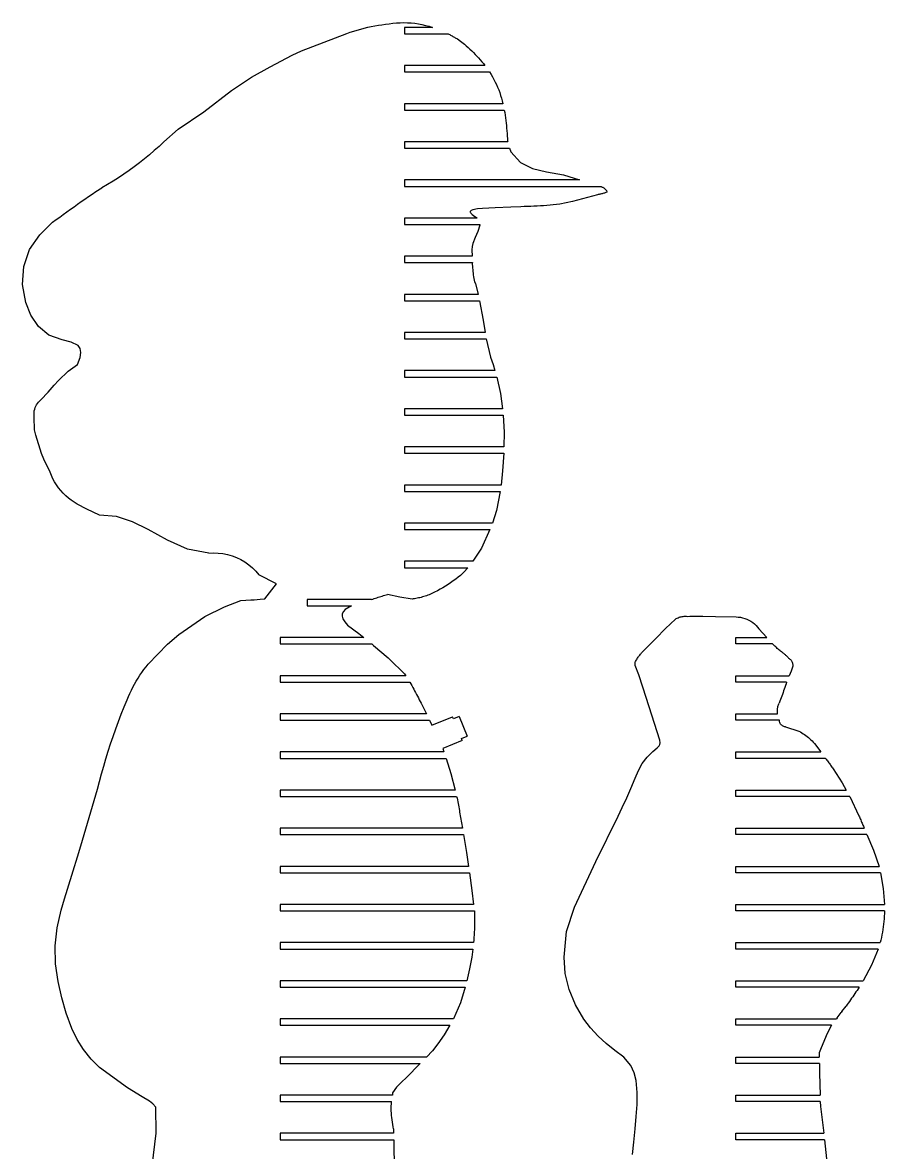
# Model space of a CAD drawing. Extents: x -170 to 170, y -270 to 270.
# Drawn here: x -11.1 to 39.7, y -233.5 to -166.8 of the extents above; entities that cross this region are included whole.
import ezdxf

# ---------------------------------------------------------------- set-up
doc = ezdxf.new("R2010")
doc.units = 0
doc.header["$MEASUREMENT"] = 0
doc.layers.get('0').update_dxf_attribs({"linetype": 'CONTINUOUS'})

msp = doc.modelspace()

# ---------------------------------------------------------------- linework, layer by layer
for p, q in [((8.219, -167.377), (8.422, -167.31)), ((8.422, -167.31), (8.627, -167.248)), ((8.627, -167.248), (8.833, -167.189)), ((8.833, -167.189), (9.04, -167.135)), ((9.04, -167.135), (9.248, -167.085)), ((9.248, -167.085), (9.457, -167.039)), ((9.457, -167.039), (9.667, -166.998)), ((9.667, -166.998), (9.878, -166.961)), ((9.878, -166.961), (10.09, -166.928)), ((10.09, -166.928), (10.302, -166.9)), ((10.302, -166.9), (10.514, -166.876)), ((10.514, -166.876), (10.729, -166.845)), ((10.729, -166.845), (10.944, -166.823)), ((10.944, -166.823), (11.16, -166.81)), ((11.16, -166.81), (11.376, -166.806)), ((11.376, -166.806), (11.592, -166.811)), ((11.419, -167.093), (11.419, -167.468)), ((13.074, -167.093), (11.419, -167.093)), ((11.592, -166.811), (11.808, -166.824)), ((11.808, -166.824), (12.023, -166.847)), ((12.023, -166.847), (12.237, -166.879)), ((12.237, -166.879), (12.449, -166.919)), ((12.449, -166.919), (12.66, -166.968)), ((12.66, -166.968), (12.868, -167.026)), ((12.868, -167.026), (13.074, -167.093)), ((5.335, -168.479), (8.017, -167.449)), ((8.017, -167.449), (8.219, -167.377)), ((11.419, -167.468), (13.991, -167.468)), ((13.991, -167.468), (14.037, -167.493)), ((14.037, -167.493), (14.083, -167.518)), ((14.083, -167.518), (14.129, -167.543)), ((14.129, -167.543), (14.175, -167.568)), ((14.175, -167.568), (14.221, -167.594)), ((14.221, -167.594), (14.266, -167.619)), ((14.266, -167.619), (14.312, -167.644)), ((14.312, -167.644), (14.358, -167.67)), ((14.358, -167.67), (14.403, -167.696)), ((14.403, -167.696), (14.449, -167.721)), ((14.449, -167.721), (14.495, -167.747)), ((14.495, -167.747), (14.54, -167.773)), ((14.54, -167.773), (14.718, -167.895)), ((14.718, -167.895), (14.95, -168.084)), ((4.786, -168.72), (5.335, -168.479)), ((14.95, -168.084), (15.061, -168.178)), ((15.061, -168.178), (15.171, -168.275)), ((15.171, -168.275), (15.279, -168.373)), ((15.279, -168.373), (15.385, -168.473)), ((15.385, -168.473), (15.489, -168.576)), ((15.489, -168.576), (15.592, -168.68)), ((3.497, -169.409), (4.786, -168.72)), ((15.592, -168.68), (15.692, -168.786)), ((15.692, -168.786), (15.791, -168.894)), ((15.791, -168.894), (15.887, -169.004)), ((15.887, -169.004), (15.982, -169.115)), ((15.982, -169.115), (16.074, -169.228)), ((16.074, -169.228), (16.164, -169.343)), ((2.39, -170.028), (3.497, -169.409)), ((16.164, -169.343), (11.419, -169.343)), ((11.419, -169.343), (11.419, -169.718)), ((11.419, -169.718), (16.44, -169.718)), ((16.44, -169.718), (16.529, -169.863)), ((16.529, -169.863), (16.614, -170.011)), ((1.216, -170.809), (2.39, -170.028)), ((16.614, -170.011), (16.694, -170.16)), ((16.694, -170.16), (16.771, -170.312)), ((16.771, -170.312), (16.843, -170.466)), ((16.843, -170.466), (16.911, -170.623)), ((16.911, -170.623), (16.975, -170.78)), ((-0.425, -172.076), (1.216, -170.809)), ((16.975, -170.78), (17.034, -170.94)), ((17.034, -170.94), (17.089, -171.101)), ((17.089, -171.101), (17.139, -171.264)), ((17.139, -171.264), (17.184, -171.428)), ((17.225, -171.593), (11.419, -171.593)), ((11.419, -171.593), (11.419, -171.968)), ((11.419, -171.968), (17.305, -171.968)), ((17.184, -171.428), (17.225, -171.593)), ((17.305, -171.968), (17.328, -172.12)), ((-1.935, -173.102), (-0.425, -172.076)), ((17.328, -172.12), (17.351, -172.273)), ((17.351, -172.273), (17.372, -172.426)), ((17.372, -172.426), (17.391, -172.579)), ((17.391, -172.579), (17.41, -172.732)), ((-2.78, -173.85), (-1.935, -173.102)), ((17.41, -172.732), (17.427, -172.885)), ((17.427, -172.885), (17.443, -173.038)), ((17.443, -173.038), (17.457, -173.192)), ((17.457, -173.192), (17.471, -173.345)), ((-2.78, -173.85), (-3.058, -174.107)), ((17.508, -173.843), (11.419, -173.843)), ((11.419, -173.843), (11.419, -174.218)), ((17.471, -173.345), (17.482, -173.499)), ((17.482, -173.499), (17.493, -173.653)), ((17.493, -173.653), (17.502, -173.807)), ((17.502, -173.807), (17.508, -173.843)), ((-3.63, -174.605), (-3.923, -174.846)), ((-3.342, -174.359), (-3.63, -174.605)), ((-3.058, -174.107), (-3.342, -174.359)), ((11.419, -174.218), (17.606, -174.218)), ((17.606, -174.218), (17.698, -174.425)), ((17.698, -174.425), (18.255, -175.063)), ((-4.523, -175.309), (-4.83, -175.531)), ((-4.221, -175.08), (-4.523, -175.309)), ((-3.923, -174.846), (-4.221, -175.08)), ((18.255, -175.063), (18.977, -175.423)), ((-5.457, -175.958), (-5.777, -176.161)), ((-5.141, -175.748), (-5.457, -175.958)), ((-4.83, -175.531), (-5.141, -175.748)), ((18.977, -175.423), (19.799, -175.62)), ((19.799, -175.62), (20.801, -175.798)), ((20.801, -175.798), (21.735, -176.093)), ((-6.788, -176.781), (-6.428, -176.55)), ((-6.1, -176.359), (-6.428, -176.55)), ((-5.777, -176.161), (-6.1, -176.359)), ((11.419, -176.093), (11.419, -176.468)), ((21.735, -176.093), (11.419, -176.093)), ((11.419, -176.468), (22.977, -176.468)), ((22.977, -176.468), (23.011, -176.48)), ((23.011, -176.48), (23.044, -176.493)), ((23.044, -176.493), (23.076, -176.508)), ((23.076, -176.508), (23.108, -176.525)), ((23.108, -176.525), (23.139, -176.543)), ((23.139, -176.543), (23.169, -176.562)), ((23.169, -176.562), (23.198, -176.583)), ((23.198, -176.583), (23.226, -176.606)), ((23.226, -176.606), (23.253, -176.629)), ((23.253, -176.629), (23.279, -176.654)), ((23.279, -176.654), (23.303, -176.68)), ((-7.65, -177.369), (-7.435, -177.22)), ((-7.435, -177.22), (-7.22, -177.073)), ((-7.22, -177.073), (-7.004, -176.927)), ((-7.004, -176.927), (-6.788, -176.781)), ((22.804, -176.959), (21.334, -177.36)), ((22.85, -176.952), (22.804, -176.959)), ((22.896, -176.944), (22.85, -176.952)), ((22.942, -176.935), (22.896, -176.944)), ((22.988, -176.926), (22.942, -176.935)), ((23.033, -176.915), (22.988, -176.926)), ((23.078, -176.903), (23.033, -176.915)), ((23.123, -176.891), (23.078, -176.903)), ((23.168, -176.878), (23.123, -176.891)), ((23.213, -176.863), (23.168, -176.878)), ((23.257, -176.848), (23.213, -176.863)), ((23.301, -176.832), (23.257, -176.848)), ((23.344, -176.815), (23.301, -176.832)), ((23.303, -176.68), (23.326, -176.707)), ((23.326, -176.707), (23.349, -176.788)), ((23.349, -176.804), (23.344, -176.815)), ((23.349, -176.788), (23.349, -176.804)), ((-8.713, -178.124), (-8.502, -177.971)), ((-8.502, -177.971), (-8.29, -177.819)), ((-8.29, -177.819), (-8.077, -177.668)), ((-8.077, -177.668), (-7.864, -177.518)), ((-7.864, -177.518), (-7.65, -177.369)), ((15.295, -177.96), (15.292, -177.971)), ((15.292, -177.971), (15.296, -177.985)), ((15.356, -177.899), (15.295, -177.96)), ((15.296, -177.985), (15.309, -178.007)), ((15.449, -177.851), (15.356, -177.899)), ((15.728, -177.789), (15.449, -177.851)), ((16.021, -177.768), (15.728, -177.789)), ((16.769, -177.739), (16.021, -177.768)), ((17.68, -177.694), (16.769, -177.739)), ((18.287, -177.67), (17.68, -177.694)), ((18.479, -177.665), (18.287, -177.67)), ((18.67, -177.66), (18.479, -177.665)), ((18.861, -177.653), (18.67, -177.66)), ((19.052, -177.644), (18.861, -177.653)), ((19.243, -177.634), (19.052, -177.644)), ((19.434, -177.623), (19.243, -177.634)), ((19.625, -177.611), (19.434, -177.623)), ((19.815, -177.597), (19.625, -177.611)), ((20.006, -177.581), (19.815, -177.597)), ((20.196, -177.565), (20.006, -177.581)), ((20.387, -177.547), (20.196, -177.565)), ((20.577, -177.527), (20.387, -177.547)), ((21.334, -177.36), (20.577, -177.527)), ((-10.098, -179.329), (-9.342, -178.589)), ((-9.342, -178.589), (-9.133, -178.433)), ((-9.133, -178.433), (-8.923, -178.278)), ((-8.923, -178.278), (-8.713, -178.124)), ((11.419, -178.343), (11.419, -178.718)), ((15.703, -178.343), (11.419, -178.343)), ((15.309, -178.007), (15.339, -178.048)), ((15.339, -178.048), (15.405, -178.127)), ((15.405, -178.127), (15.576, -178.24)), ((15.576, -178.24), (15.674, -178.314)), ((15.674, -178.314), (15.703, -178.343)), ((11.419, -178.718), (15.869, -178.718)), ((15.75, -179.127), (15.592, -179.478)), ((15.866, -178.763), (15.75, -179.127)), ((15.869, -178.718), (15.866, -178.763)), ((-10.696, -180.201), (-10.098, -179.329)), ((15.446, -179.832), (15.406, -180.019)), ((15.592, -179.478), (15.446, -179.832)), ((-11.037, -181.204), (-10.696, -180.201)), ((15.411, -180.593), (11.419, -180.593)), ((11.419, -180.593), (11.419, -180.968)), ((15.406, -180.019), (15.395, -180.214)), ((15.395, -180.214), (15.411, -180.593)), ((-11.109, -182.261), (-11.037, -181.204)), ((11.419, -180.968), (15.435, -180.968)), ((15.435, -180.968), (15.435, -180.974)), ((15.438, -181.077), (15.435, -180.974)), ((15.443, -181.181), (15.438, -181.077)), ((15.45, -181.285), (15.443, -181.181)), ((15.459, -181.388), (15.45, -181.285)), ((15.47, -181.492), (15.459, -181.388)), ((15.482, -181.595), (15.47, -181.492)), ((15.497, -181.698), (15.482, -181.595)), ((15.513, -181.8), (15.497, -181.698)), ((15.531, -181.903), (15.513, -181.8)), ((15.551, -182.004), (15.531, -181.903)), ((-10.923, -183.313), (-11.109, -182.261)), ((15.573, -182.106), (15.551, -182.004)), ((15.597, -182.207), (15.573, -182.106)), ((15.597, -182.207), (15.765, -182.843)), ((-10.617, -184.062), (-10.923, -183.313)), ((11.419, -182.843), (11.419, -183.218)), ((15.765, -182.843), (11.419, -182.843)), ((11.419, -183.218), (15.843, -183.218)), ((15.843, -183.218), (16.053, -184.363)), ((-10.17, -184.736), (-10.617, -184.062)), ((16.053, -184.363), (16.171, -185.093)), ((-9.557, -185.251), (-10.17, -184.736)), ((-8.766, -185.526), (-9.557, -185.251)), ((11.419, -185.093), (11.419, -185.468)), ((16.171, -185.093), (11.419, -185.093)), ((-8.236, -185.654), (-8.766, -185.526)), ((-7.834, -185.864), (-8.236, -185.654)), ((-7.716, -186.035), (-7.834, -185.864)), ((11.419, -185.468), (16.241, -185.468)), ((16.241, -185.468), (16.496, -186.538)), ((-7.866, -186.975), (-7.718, -186.576)), ((-7.718, -186.576), (-7.673, -186.268)), ((-7.673, -186.268), (-7.716, -186.035)), ((16.496, -186.538), (16.64, -186.979)), ((-8.423, -187.366), (-7.866, -186.975)), ((16.64, -186.979), (16.751, -187.343)), ((-9.244, -188.2), (-8.984, -187.92)), ((-8.984, -187.92), (-8.423, -187.366)), ((16.751, -187.343), (11.419, -187.343)), ((11.419, -187.343), (11.419, -187.718)), ((11.419, -187.718), (16.857, -187.718)), ((16.857, -187.718), (17.076, -188.699)), ((-10.03, -189.062), (-9.594, -188.614)), ((-9.594, -188.614), (-9.244, -188.2)), ((-10.282, -189.351), (-10.229, -189.271)), ((-10.229, -189.271), (-10.169, -189.195)), ((-10.169, -189.195), (-10.102, -189.126)), ((-10.102, -189.126), (-10.03, -189.062)), ((17.076, -188.699), (17.205, -189.593)), ((-10.435, -189.903), (-10.431, -189.806)), ((-10.431, -189.999), (-10.435, -189.903)), ((-10.431, -189.806), (-10.418, -189.711)), ((-10.418, -189.711), (-10.396, -189.617)), ((-10.396, -189.617), (-10.366, -189.525)), ((-10.366, -189.525), (-10.328, -189.436)), ((-10.328, -189.436), (-10.282, -189.351)), ((17.205, -189.593), (11.419, -189.593)), ((11.419, -189.593), (11.419, -189.968)), ((11.419, -189.968), (17.241, -189.968)), ((17.241, -189.968), (17.29, -190.963)), ((-10.418, -190.095), (-10.431, -189.999)), ((-10.401, -190.839), (-10.418, -190.095)), ((-10.336, -191.152), (-10.401, -190.839)), ((-9.996, -192.24), (-10.336, -191.152)), ((17.29, -190.963), (17.286, -191.843)), ((11.419, -191.843), (11.419, -192.218)), ((17.286, -191.843), (11.419, -191.843)), ((-9.859, -192.558), (-9.996, -192.24)), ((-9.483, -193.328), (-9.859, -192.558)), ((11.419, -192.218), (17.273, -192.218)), ((17.273, -192.218), (17.203, -193.254)), ((17.203, -193.254), (17.111, -194.093)), ((-9.407, -193.524), (-9.483, -193.328)), ((-9.319, -193.716), (-9.407, -193.524)), ((-9.22, -193.902), (-9.319, -193.716)), ((-9.109, -194.081), (-9.22, -193.902)), ((-8.988, -194.254), (-9.109, -194.081)), ((-8.856, -194.419), (-8.988, -194.254)), ((-8.715, -194.575), (-8.856, -194.419)), ((-8.565, -194.723), (-8.715, -194.575)), ((11.419, -194.093), (11.419, -194.468)), ((17.111, -194.093), (11.419, -194.093)), ((11.419, -194.468), (17.057, -194.468)), ((17.057, -194.468), (16.835, -195.589)), ((-8.406, -194.861), (-8.565, -194.723)), ((-8.238, -194.99), (-8.406, -194.861)), ((-8.064, -195.107), (-8.238, -194.99)), ((-7.882, -195.215), (-8.064, -195.107)), ((-7.315, -195.515), (-7.882, -195.215)), ((-6.582, -195.875), (-7.315, -195.515)), ((-5.575, -195.954), (-6.582, -195.875)), ((-4.626, -196.262), (-5.575, -195.954)), ((16.835, -195.589), (16.599, -196.343)), ((-3.71, -196.709), (-4.626, -196.262)), ((11.419, -196.343), (11.419, -196.718)), ((16.599, -196.343), (11.419, -196.343)), ((-2.56, -197.338), (-3.71, -196.709)), ((11.419, -196.718), (16.452, -196.718)), ((16.452, -196.718), (15.954, -197.809)), ((-1.383, -197.866), (-2.56, -197.338)), ((-0.133, -198.109), (-1.383, -197.866)), ((15.954, -197.809), (15.445, -198.593)), ((-0.133, -198.109), (0.146, -198.094)), ((0.146, -198.094), (0.427, -198.102)), ((0.427, -198.102), (0.705, -198.134)), ((0.705, -198.134), (0.98, -198.189)), ((0.98, -198.189), (1.249, -198.266)), ((1.249, -198.266), (1.511, -198.366)), ((1.511, -198.366), (1.763, -198.488)), ((1.763, -198.488), (2.005, -198.63)), ((2.005, -198.63), (2.234, -198.792)), ((15.445, -198.593), (11.419, -198.593)), ((11.419, -198.593), (11.419, -198.968)), ((2.234, -198.792), (2.448, -198.972)), ((2.448, -198.972), (2.647, -199.17)), ((2.647, -199.17), (2.828, -199.383)), ((11.419, -198.968), (15.145, -198.968)), ((14.915, -199.225), (14.725, -199.421)), ((15.145, -198.968), (14.915, -199.225)), ((3.866, -199.914), (2.828, -199.383)), ((3.17, -200.812), (3.866, -199.914)), ((13.985, -199.956), (13.831, -200.054)), ((14.138, -199.856), (13.985, -199.956)), ((14.288, -199.752), (14.138, -199.856)), ((14.436, -199.645), (14.288, -199.752)), ((14.581, -199.535), (14.436, -199.645)), ((14.725, -199.421), (14.581, -199.535)), ((10.024, -200.665), (10.103, -200.64)), ((10.103, -200.64), (10.181, -200.616)), ((10.181, -200.616), (10.26, -200.592)), ((10.26, -200.592), (10.339, -200.568)), ((10.339, -200.568), (10.417, -200.545)), ((11.14, -200.701), (10.417, -200.545)), ((12.636, -200.65), (12.559, -200.675)), ((12.713, -200.624), (12.636, -200.65)), ((12.788, -200.597), (12.713, -200.624)), ((12.864, -200.568), (12.788, -200.597)), ((13.029, -200.491), (12.864, -200.568)), ((13.193, -200.41), (13.029, -200.491)), ((13.355, -200.326), (13.193, -200.41)), ((13.516, -200.239), (13.355, -200.326)), ((13.674, -200.148), (13.516, -200.239)), ((13.831, -200.054), (13.674, -200.148)), ((-0.364, -201.849), (0.805, -201.28)), ((0.805, -201.28), (1.76, -200.913)), ((1.76, -200.913), (2.351, -200.871)), ((2.351, -200.871), (2.556, -200.857)), ((2.556, -200.857), (2.897, -200.832)), ((2.897, -200.832), (3.17, -200.812)), ((5.667, -200.843), (5.667, -201.218)), ((9.477, -200.843), (5.667, -200.843)), ((5.667, -201.218), (8.288, -201.218)), ((8.288, -201.218), (7.921, -201.434)), ((9.477, -200.843), (9.555, -200.817)), ((9.555, -200.817), (9.633, -200.791)), ((9.633, -200.791), (9.711, -200.765)), ((9.711, -200.765), (9.789, -200.74)), ((9.789, -200.74), (9.868, -200.714)), ((9.868, -200.714), (9.946, -200.689)), ((9.946, -200.689), (10.024, -200.665)), ((11.871, -200.817), (11.14, -200.701)), ((11.929, -200.811), (11.871, -200.817)), ((12.009, -200.799), (11.929, -200.811)), ((12.089, -200.786), (12.009, -200.799)), ((12.168, -200.772), (12.089, -200.786)), ((12.247, -200.756), (12.168, -200.772)), ((12.326, -200.738), (12.247, -200.756)), ((12.404, -200.718), (12.326, -200.738)), ((12.482, -200.697), (12.404, -200.718)), ((12.559, -200.675), (12.482, -200.697)), ((-1.903, -202.908), (-0.364, -201.849)), ((7.749, -201.687), (7.737, -201.827)), ((7.737, -201.827), (7.783, -201.994)), ((7.81, -201.557), (7.749, -201.687)), ((7.921, -201.434), (7.81, -201.557)), ((27.397, -202.009), (27.449, -201.976)), ((27.449, -201.976), (27.503, -201.946)), ((27.503, -201.946), (27.558, -201.919)), ((27.558, -201.919), (27.615, -201.896)), ((27.615, -201.896), (27.673, -201.876)), ((27.673, -201.876), (27.732, -201.86)), ((27.732, -201.86), (27.792, -201.848)), ((27.792, -201.848), (27.853, -201.839)), ((27.853, -201.839), (27.914, -201.833)), ((27.914, -201.833), (27.975, -201.832)), ((27.975, -201.832), (28.037, -201.834)), ((28.037, -201.834), (28.098, -201.84)), ((28.098, -201.84), (28.248, -201.836)), ((28.248, -201.836), (29.007, -201.837)), ((29.007, -201.837), (29.766, -201.84)), ((29.766, -201.84), (30.972, -201.872)), ((30.972, -201.872), (31.104, -201.879)), ((31.104, -201.879), (31.235, -201.896)), ((31.235, -201.896), (31.364, -201.923)), ((31.364, -201.923), (31.491, -201.961)), ((31.491, -201.961), (31.614, -202.008)), ((7.783, -201.994), (7.892, -202.171)), ((7.892, -202.171), (8.064, -202.359)), ((8.064, -202.359), (8.715, -202.846)), ((26.245, -203.144), (26.812, -202.566)), ((26.812, -202.566), (27.397, -202.009)), ((31.614, -202.008), (31.733, -202.065)), ((31.733, -202.065), (31.848, -202.131)), ((31.848, -202.131), (31.957, -202.205)), ((31.957, -202.205), (32.06, -202.288)), ((32.06, -202.288), (32.156, -202.379)), ((32.156, -202.379), (32.245, -202.477)), ((32.245, -202.477), (32.326, -202.581)), ((32.326, -202.581), (32.787, -203.093)), ((-2.571, -203.481), (-1.903, -202.908)), ((4.093, -203.093), (4.093, -203.468)), ((9.026, -203.093), (4.093, -203.093)), ((8.715, -202.846), (9.026, -203.093)), ((25.406, -203.995), (26.176, -203.209)), ((26.176, -203.209), (26.245, -203.144)), ((30.968, -203.468), (30.968, -203.093)), ((30.968, -203.093), (32.787, -203.093)), ((-3.699, -204.662), (-2.571, -203.481)), ((4.093, -203.468), (9.488, -203.468)), ((9.488, -203.468), (9.591, -203.552)), ((9.591, -203.552), (10.46, -204.295)), ((33.133, -203.468), (30.968, -203.468)), ((33.177, -203.513), (33.133, -203.468)), ((33.222, -203.557), (33.177, -203.513)), ((33.267, -203.601), (33.222, -203.557)), ((33.313, -203.643), (33.267, -203.601)), ((33.36, -203.686), (33.313, -203.643)), ((33.407, -203.727), (33.36, -203.686)), ((33.455, -203.768), (33.407, -203.727)), ((33.503, -203.808), (33.455, -203.768)), ((33.552, -203.848), (33.503, -203.808)), ((33.601, -203.886), (33.552, -203.848)), ((33.651, -203.924), (33.601, -203.886)), ((33.702, -203.962), (33.651, -203.924)), ((33.702, -203.962), (33.736, -203.987)), ((33.736, -203.987), (33.769, -204.013)), ((10.46, -204.295), (10.533, -204.359)), ((10.533, -204.359), (11.413, -205.238)), ((25.014, -204.637), (25.027, -204.545)), ((25.021, -204.739), (25.014, -204.637)), ((25.027, -204.545), (25.053, -204.496)), ((25.053, -204.496), (25.08, -204.447)), ((25.08, -204.447), (25.108, -204.398)), ((25.108, -204.398), (25.137, -204.351)), ((25.137, -204.351), (25.167, -204.304)), ((25.167, -204.304), (25.198, -204.257)), ((25.198, -204.257), (25.23, -204.212)), ((25.23, -204.212), (25.263, -204.167)), ((25.263, -204.167), (25.298, -204.123)), ((25.298, -204.123), (25.333, -204.079)), ((25.333, -204.079), (25.369, -204.036)), ((25.369, -204.036), (25.406, -203.995)), ((33.769, -204.013), (33.802, -204.039)), ((33.802, -204.039), (33.835, -204.066)), ((33.835, -204.066), (33.867, -204.094)), ((33.867, -204.094), (33.898, -204.122)), ((33.898, -204.122), (33.929, -204.15)), ((33.929, -204.15), (33.96, -204.179)), ((33.96, -204.179), (33.99, -204.209)), ((33.99, -204.209), (34.02, -204.239)), ((34.02, -204.239), (34.049, -204.27)), ((34.049, -204.27), (34.078, -204.3)), ((34.078, -204.3), (34.117, -204.327)), ((34.117, -204.327), (34.153, -204.357)), ((34.153, -204.357), (34.186, -204.39)), ((34.186, -204.39), (34.217, -204.427)), ((34.217, -204.427), (34.244, -204.465)), ((34.244, -204.465), (34.267, -204.506)), ((34.267, -204.506), (34.286, -204.549)), ((34.286, -204.549), (34.302, -204.594)), ((34.302, -204.594), (34.313, -204.639)), ((34.313, -204.639), (34.32, -204.686)), ((-4.298, -205.486), (-4.187, -205.314)), ((-4.187, -205.314), (-4.072, -205.147)), ((-4.072, -205.147), (-3.952, -204.982)), ((-3.952, -204.982), (-3.827, -204.82)), ((-3.827, -204.82), (-3.699, -204.662)), ((11.413, -205.238), (11.495, -205.343)), ((25.235, -205.283), (25.021, -204.739)), ((25.475, -206.026), (25.235, -205.283)), ((34.222, -205.065), (34.099, -205.343)), ((34.322, -204.78), (34.222, -205.065)), ((34.32, -204.686), (34.324, -204.733)), ((34.324, -204.733), (34.322, -204.78)), ((-4.602, -206.016), (-4.505, -205.837)), ((-4.505, -205.837), (-4.404, -205.66)), ((-4.404, -205.66), (-4.298, -205.486)), ((4.093, -205.343), (4.093, -205.718)), ((11.495, -205.343), (4.093, -205.343)), ((4.093, -205.718), (11.74, -205.718)), ((11.74, -205.718), (11.796, -205.822)), ((11.796, -205.822), (11.851, -205.925)), ((11.851, -205.925), (11.907, -206.029)), ((30.968, -205.718), (30.968, -205.343)), ((30.968, -205.343), (34.099, -205.343)), ((33.96, -205.718), (30.968, -205.718)), ((33.889, -205.925), (33.854, -206.029)), ((33.925, -205.822), (33.889, -205.925)), ((33.96, -205.718), (33.925, -205.822)), ((-4.937, -206.759), (-4.861, -206.57)), ((-4.861, -206.57), (-4.779, -206.383)), ((-4.779, -206.383), (-4.693, -206.198)), ((-4.693, -206.198), (-4.602, -206.016)), ((11.907, -206.029), (11.962, -206.133)), ((11.962, -206.133), (12.017, -206.237)), ((12.017, -206.237), (12.072, -206.342)), ((12.072, -206.342), (12.126, -206.446)), ((12.126, -206.446), (12.18, -206.551)), ((12.18, -206.551), (12.234, -206.656)), ((12.234, -206.656), (12.288, -206.761)), ((25.856, -207.184), (25.475, -206.026)), ((33.636, -206.648), (33.599, -206.751)), ((33.673, -206.545), (33.636, -206.648)), ((33.709, -206.442), (33.673, -206.545)), ((33.746, -206.339), (33.709, -206.442)), ((33.782, -206.235), (33.746, -206.339)), ((33.818, -206.132), (33.782, -206.235)), ((33.854, -206.029), (33.818, -206.132)), ((-5.286, -207.617), (-5.114, -207.187)), ((-5.114, -207.187), (-4.937, -206.759)), ((12.288, -206.761), (12.341, -206.866)), ((12.341, -206.866), (12.394, -206.971)), ((12.394, -206.971), (12.711, -207.593)), ((26.326, -208.662), (25.856, -207.184)), ((33.41, -207.376), (33.414, -207.321)), ((33.414, -207.321), (33.42, -207.267)), ((33.42, -207.267), (33.43, -207.213)), ((33.43, -207.213), (33.443, -207.16)), ((33.443, -207.16), (33.459, -207.107)), ((33.459, -207.107), (33.478, -207.056)), ((33.478, -207.056), (33.5, -207.006)), ((33.5, -207.006), (33.525, -206.957)), ((33.562, -206.854), (33.525, -206.957)), ((33.599, -206.751), (33.562, -206.854)), ((-5.452, -208.049), (-5.286, -207.617)), ((4.093, -207.593), (4.093, -207.968)), ((12.711, -207.593), (4.093, -207.593)), ((4.093, -207.968), (12.892, -207.968)), ((12.892, -207.968), (13.034, -208.264)), ((13.034, -208.264), (14.248, -207.768)), ((14.301, -207.896), (14.248, -207.768)), ((14.648, -207.754), (14.301, -207.896)), ((14.648, -207.754), (15.117, -208.904)), ((30.968, -207.968), (30.968, -207.593)), ((30.968, -207.593), (33.429, -207.593)), ((33.536, -207.968), (30.968, -207.968)), ((33.41, -207.43), (33.41, -207.376)), ((33.413, -207.485), (33.41, -207.43)), ((33.42, -207.539), (33.413, -207.485)), ((33.429, -207.593), (33.42, -207.539)), ((33.537, -208.017), (33.536, -207.968)), ((-5.767, -208.92), (-5.613, -208.484)), ((-5.613, -208.484), (-5.452, -208.049)), ((33.544, -208.065), (33.537, -208.017)), ((33.558, -208.111), (33.544, -208.065)), ((33.577, -208.156), (33.558, -208.111)), ((33.603, -208.197), (33.577, -208.156)), ((33.633, -208.235), (33.603, -208.197)), ((33.668, -208.269), (33.633, -208.235)), ((33.707, -208.298), (33.668, -208.269)), ((33.749, -208.321), (33.707, -208.298)), ((33.795, -208.339), (33.749, -208.321)), ((33.842, -208.351), (33.795, -208.339)), ((33.89, -208.357), (33.842, -208.351)), ((33.89, -208.357), (34.684, -208.617)), ((34.684, -208.617), (34.769, -208.663)), ((-5.916, -209.359), (-5.767, -208.92)), ((14.822, -209.173), (13.673, -209.642)), ((14.77, -209.045), (15.117, -208.904)), ((14.822, -209.173), (14.77, -209.045)), ((26.481, -209.144), (26.326, -208.662)), ((26.479, -209.397), (26.496, -209.312)), ((26.496, -209.312), (26.481, -209.144)), ((34.769, -208.663), (34.854, -208.712)), ((34.854, -208.712), (34.936, -208.763)), ((34.936, -208.763), (35.017, -208.817)), ((35.017, -208.817), (35.096, -208.873)), ((35.096, -208.873), (35.174, -208.932)), ((35.174, -208.932), (35.249, -208.994)), ((35.249, -208.994), (35.323, -209.057)), ((35.323, -209.057), (35.394, -209.123)), ((35.394, -209.123), (35.463, -209.192)), ((35.463, -209.192), (35.53, -209.262)), ((35.53, -209.262), (35.595, -209.335)), ((-6.195, -210.242), (-6.058, -209.799)), ((-6.058, -209.799), (-5.916, -209.359)), ((4.093, -209.843), (4.093, -210.218)), ((13.744, -209.843), (4.093, -209.843)), ((13.673, -209.642), (13.744, -209.843)), ((25.726, -210.144), (26.072, -209.811)), ((26.072, -209.811), (26.326, -209.59)), ((26.326, -209.59), (26.444, -209.471)), ((26.444, -209.471), (26.479, -209.397)), ((30.968, -210.218), (30.968, -209.843)), ((30.968, -209.843), (35.985, -209.843)), ((35.595, -209.335), (35.985, -209.843)), ((-6.326, -210.686), (-6.195, -210.242)), ((4.093, -210.218), (13.874, -210.218)), ((13.874, -210.218), (14.158, -211.119)), ((25.223, -210.932), (25.438, -210.527)), ((25.438, -210.527), (25.726, -210.144)), ((36.258, -210.218), (30.968, -210.218)), ((36.258, -210.218), (36.296, -210.269)), ((36.296, -210.269), (36.333, -210.32)), ((36.333, -210.32), (36.37, -210.371)), ((36.37, -210.371), (36.407, -210.422)), ((36.407, -210.422), (36.444, -210.473)), ((36.444, -210.473), (36.48, -210.525)), ((36.48, -210.525), (36.517, -210.576)), ((36.517, -210.576), (36.554, -210.627)), ((36.554, -210.627), (36.59, -210.679)), ((-6.57, -211.58), (-6.451, -211.132)), ((-6.451, -211.132), (-6.326, -210.686)), ((14.158, -211.119), (14.41, -212.093)), ((25.021, -211.391), (25.223, -210.932)), ((36.59, -210.679), (36.627, -210.73)), ((36.627, -210.73), (36.663, -210.782)), ((36.663, -210.782), (36.699, -210.833)), ((36.699, -210.833), (37.231, -211.661)), ((-6.683, -212.029), (-6.57, -211.58)), ((24.765, -212.004), (25.021, -211.391)), ((37.231, -211.661), (37.477, -212.093)), ((-7.567, -215.049), (-6.683, -212.029)), ((4.093, -212.093), (4.093, -212.468)), ((14.41, -212.093), (4.093, -212.093)), ((4.093, -212.468), (14.494, -212.468)), ((14.494, -212.468), (14.515, -212.571)), ((14.515, -212.571), (14.535, -212.673)), ((24.265, -213.113), (24.525, -212.549)), ((24.525, -212.549), (24.765, -212.004)), ((30.968, -212.093), (37.477, -212.093)), ((30.968, -212.468), (30.968, -212.093)), ((37.683, -212.468), (30.968, -212.468)), ((37.683, -212.468), (38.224, -213.611)), ((14.535, -212.673), (14.556, -212.776)), ((14.556, -212.776), (14.576, -212.879)), ((14.576, -212.879), (14.595, -212.982)), ((14.595, -212.982), (14.615, -213.085)), ((14.615, -213.085), (14.634, -213.188)), ((14.634, -213.188), (14.653, -213.291)), ((14.653, -213.291), (14.671, -213.394)), ((24.017, -213.631), (24.265, -213.113)), ((14.671, -213.394), (14.689, -213.498)), ((14.689, -213.498), (14.707, -213.601)), ((14.707, -213.601), (14.725, -213.704)), ((14.725, -213.704), (14.838, -214.343)), ((22.707, -216.314), (24.017, -213.631)), ((38.224, -213.611), (38.251, -213.672)), ((38.251, -213.672), (38.277, -213.732)), ((38.277, -213.732), (38.303, -213.793)), ((38.303, -213.793), (38.33, -213.854)), ((38.33, -213.854), (38.355, -213.915)), ((38.355, -213.915), (38.381, -213.976)), ((38.381, -213.976), (38.407, -214.037)), ((4.093, -214.343), (4.093, -214.718)), ((14.838, -214.343), (4.093, -214.343)), ((30.968, -214.718), (30.968, -214.343)), ((30.968, -214.343), (38.533, -214.343)), ((38.407, -214.037), (38.432, -214.098)), ((38.432, -214.098), (38.458, -214.159)), ((38.458, -214.159), (38.483, -214.22)), ((38.483, -214.22), (38.508, -214.282)), ((38.508, -214.282), (38.533, -214.343)), ((-7.792, -215.766), (-7.567, -215.049)), ((4.093, -214.718), (14.902, -214.718)), ((14.902, -214.718), (15.072, -215.767)), ((38.689, -214.718), (30.968, -214.718)), ((38.689, -214.718), (39.09, -215.632)), ((-8.207, -217.107), (-7.792, -215.766)), ((15.072, -215.767), (15.197, -216.593)), ((39.09, -215.632), (39.412, -216.593)), ((15.197, -216.593), (4.093, -216.593)), ((4.093, -216.593), (4.093, -216.968)), ((21.444, -219.008), (22.707, -216.314)), ((30.968, -216.593), (39.412, -216.593)), ((30.968, -216.968), (30.968, -216.593)), ((-8.642, -218.5), (-8.207, -217.107)), ((4.093, -216.968), (15.251, -216.968)), ((15.251, -216.968), (15.392, -218.017)), ((39.501, -216.968), (30.968, -216.968)), ((39.501, -216.968), (39.654, -217.898)), ((39.654, -217.898), (39.724, -218.843)), ((-8.838, -219.168), (-8.642, -218.5)), ((15.392, -218.017), (15.494, -218.843)), ((-9.08, -220.219), (-8.838, -219.168)), ((4.093, -218.843), (4.093, -219.218)), ((15.494, -218.843), (4.093, -218.843)), ((4.093, -219.218), (15.537, -219.218)), ((15.537, -219.218), (15.538, -219.222)), ((15.538, -219.222), (15.542, -219.378)), ((20.98, -220.442), (21.444, -219.008)), ((30.968, -219.218), (30.968, -218.843)), ((30.968, -218.843), (39.724, -218.843)), ((39.725, -219.218), (30.968, -219.218)), ((39.725, -219.218), (39.722, -219.376)), ((15.542, -219.378), (15.545, -219.534)), ((15.545, -219.534), (15.547, -219.69)), ((15.547, -219.846), (15.545, -220.002)), ((15.547, -219.69), (15.547, -219.846)), ((39.692, -219.849), (39.676, -220.006)), ((39.705, -219.692), (39.692, -219.849)), ((39.715, -219.534), (39.705, -219.692)), ((39.722, -219.376), (39.715, -219.534)), ((-9.193, -221.278), (-9.08, -220.219)), ((15.523, -220.626), (15.513, -220.782)), ((15.531, -220.47), (15.523, -220.626)), ((15.537, -220.314), (15.531, -220.47)), ((15.542, -220.158), (15.537, -220.314)), ((15.545, -220.002), (15.542, -220.158)), ((20.83, -221.941), (20.98, -220.442)), ((39.58, -220.631), (39.548, -220.786)), ((39.608, -220.475), (39.58, -220.631)), ((39.634, -220.319), (39.608, -220.475)), ((39.656, -220.163), (39.634, -220.319)), ((39.676, -220.006), (39.656, -220.163)), ((-9.162, -222.337), (-9.193, -221.278)), ((15.49, -221.093), (4.093, -221.093)), ((4.093, -221.093), (4.093, -221.468)), ((15.502, -220.937), (15.49, -221.093)), ((15.513, -220.782), (15.502, -220.937)), ((30.968, -221.093), (39.475, -221.093)), ((30.968, -221.468), (30.968, -221.093)), ((39.513, -220.94), (39.475, -221.093)), ((39.548, -220.786), (39.513, -220.94)), ((4.093, -221.468), (15.449, -221.468)), ((15.382, -221.951), (15.251, -222.644)), ((15.449, -221.468), (15.382, -221.951)), ((20.904, -222.914), (20.83, -221.941)), ((39.364, -221.468), (30.968, -221.468)), ((39.364, -221.468), (38.967, -222.425)), ((-9.016, -223.394), (-9.162, -222.337)), ((15.251, -222.644), (15.091, -223.343)), ((38.967, -222.425), (38.469, -223.343)), ((21.129, -223.864), (20.904, -222.914)), ((-8.798, -224.346), (-9.016, -223.394)), ((15.091, -223.343), (4.093, -223.343)), ((4.093, -223.343), (4.093, -223.718)), ((4.093, -223.718), (15.001, -223.718)), ((15.001, -223.718), (14.723, -224.649)), ((21.504, -224.766), (21.129, -223.864)), ((30.968, -223.343), (38.469, -223.343)), ((30.968, -223.718), (30.968, -223.343)), ((38.24, -223.718), (30.968, -223.718)), ((38.114, -223.908), (38.05, -224.002)), ((38.177, -223.813), (38.114, -223.908)), ((38.24, -223.718), (38.177, -223.813)), ((-8.544, -225.251), (-8.798, -224.346)), ((14.723, -224.649), (14.302, -225.593)), ((37.661, -224.564), (37.595, -224.657)), ((37.727, -224.471), (37.661, -224.564)), ((37.792, -224.378), (37.727, -224.471)), ((37.857, -224.284), (37.792, -224.378)), ((37.922, -224.191), (37.857, -224.284)), ((37.986, -224.097), (37.922, -224.191)), ((38.05, -224.002), (37.986, -224.097)), ((-8.209, -226.149), (-8.544, -225.251)), ((22.003, -225.605), (21.504, -224.766)), ((36.939, -225.531), (37.177, -225.218)), ((37.224, -225.155), (37.177, -225.218)), ((37.224, -225.155), (37.462, -224.842)), ((37.529, -224.75), (37.462, -224.842)), ((37.595, -224.657), (37.529, -224.75)), ((14.302, -225.593), (4.093, -225.593)), ((4.093, -225.593), (4.093, -225.968)), ((4.093, -225.968), (14.094, -225.968)), ((14.094, -225.968), (13.749, -226.529)), ((22.397, -226.126), (22.003, -225.605)), ((30.968, -225.968), (30.968, -225.593)), ((30.968, -225.593), (36.891, -225.593)), ((36.61, -225.968), (30.968, -225.968)), ((36.61, -225.968), (36.356, -226.453)), ((36.939, -225.531), (36.891, -225.593)), ((-7.885, -226.811), (-8.209, -226.149)), ((13.749, -226.529), (13.38, -227.066)), ((22.833, -226.616), (22.397, -226.126)), ((23.307, -227.052), (22.833, -226.616)), ((36.356, -226.453), (35.989, -227.308)), ((-7.515, -227.404), (-7.885, -226.811)), ((13.38, -227.066), (13.073, -227.484)), ((23.833, -227.45), (23.307, -227.052)), ((35.989, -227.308), (35.874, -227.602)), ((-7.07, -227.959), (-7.515, -227.404)), ((-6.564, -228.465), (-7.07, -227.959)), ((12.719, -227.843), (4.093, -227.843)), ((4.093, -227.843), (4.093, -228.218)), ((13.073, -227.484), (12.719, -227.843)), ((24.347, -227.858), (23.833, -227.45)), ((24.762, -228.341), (24.347, -227.858)), ((30.968, -228.218), (30.968, -227.843)), ((30.968, -227.843), (35.873, -227.843)), ((35.874, -227.602), (35.868, -227.719)), ((35.868, -227.719), (35.873, -227.843)), ((-4.924, -229.656), (-6.564, -228.465)), ((4.093, -228.218), (12.345, -228.218)), ((12.046, -228.522), (11.811, -228.771)), ((12.345, -228.218), (12.046, -228.522)), ((24.961, -228.771), (24.762, -228.341)), ((35.888, -228.218), (30.968, -228.218)), ((35.888, -228.218), (35.899, -228.787)), ((11.536, -229.059), (11.24, -229.33)), ((11.811, -228.771), (11.536, -229.059)), ((25.074, -229.231), (24.961, -228.771)), ((25.148, -229.935), (25.074, -229.231)), ((35.899, -228.787), (35.935, -230.093)), ((-4.066, -230.196), (-4.924, -229.656)), ((10.717, -229.95), (10.702, -230.093)), ((10.943, -229.614), (10.717, -229.95)), ((11.24, -229.33), (10.943, -229.614)), ((25.136, -230.65), (25.148, -229.935)), ((-3.625, -230.447), (-4.066, -230.196)), ((-3.418, -230.595), (-3.625, -230.447)), ((-3.259, -230.792), (-3.418, -230.595)), ((10.702, -230.093), (4.093, -230.093)), ((4.093, -230.093), (4.093, -230.468)), ((4.093, -230.468), (10.65, -230.468)), ((10.638, -230.739), (10.642, -230.604)), ((10.642, -230.604), (10.65, -230.468)), ((25.084, -231.356), (25.136, -230.65)), ((30.968, -230.468), (30.968, -230.093)), ((30.968, -230.093), (35.935, -230.093)), ((35.946, -230.468), (30.968, -230.468)), ((35.946, -230.468), (35.965, -230.77)), ((-3.238, -232.332), (-3.259, -230.792)), ((10.637, -230.875), (10.638, -230.739)), ((10.639, -231.011), (10.637, -230.875)), ((10.644, -231.147), (10.639, -231.011)), ((10.653, -231.283), (10.644, -231.147)), ((10.665, -231.418), (10.653, -231.283)), ((35.965, -230.77), (36.146, -232.343)), ((10.681, -231.553), (10.665, -231.418)), ((10.7, -231.687), (10.681, -231.553)), ((10.722, -231.821), (10.7, -231.687)), ((10.748, -231.955), (10.722, -231.821)), ((10.776, -232.088), (10.748, -231.955)), ((25.02, -232.069), (25.084, -231.356)), ((-3.46, -234.289), (-3.238, -232.332)), ((4.093, -232.343), (4.093, -232.718)), ((10.776, -232.343), (4.093, -232.343)), ((10.776, -232.088), (10.776, -232.343)), ((24.944, -232.871), (25.02, -232.069)), ((30.968, -232.718), (30.968, -232.343)), ((30.968, -232.343), (36.146, -232.343)), ((4.093, -232.718), (10.783, -232.718)), ((10.783, -232.718), (10.805, -234.593)), ((24.866, -233.592), (24.944, -232.871)), ((36.188, -232.718), (30.968, -232.718)), ((36.188, -232.718), (36.396, -234.593))]:
    msp.add_line(p, q)

doc.saveas('drawing.dxf')
